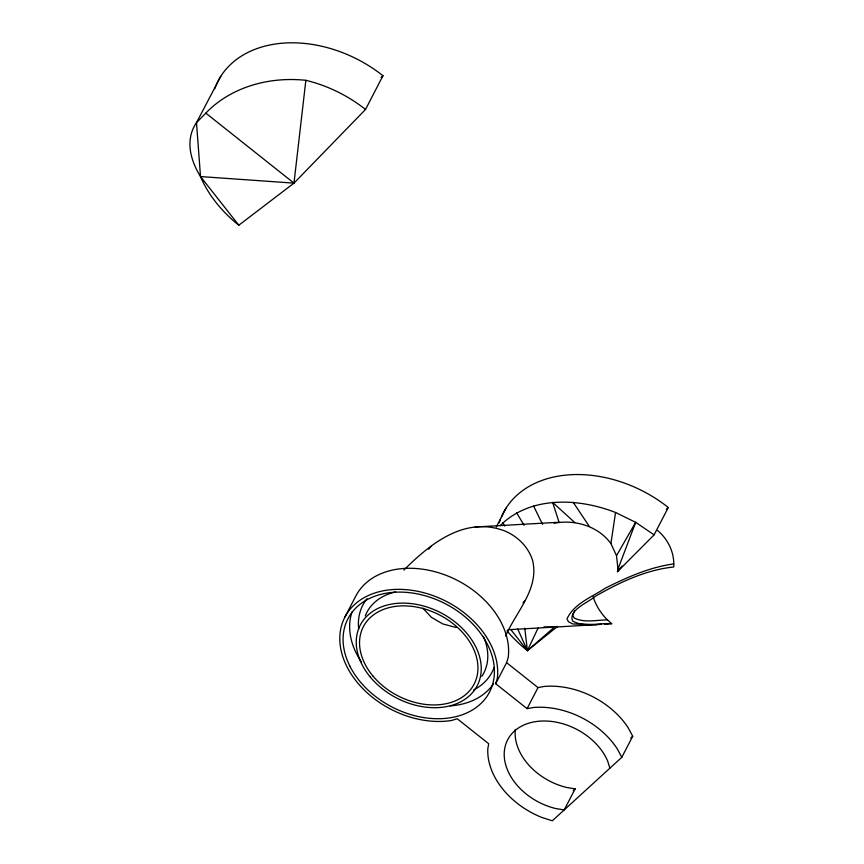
<?xml version="1.0" encoding="UTF-8"?>
<svg xmlns="http://www.w3.org/2000/svg" width="864" height="864" viewBox="0 0 864 864"><rect width="100%" height="100%" fill="white"/><g stroke="black" fill="none" stroke-linecap="round" stroke-linejoin="round"><path stroke-width="1.3" d="M220.806 76.259L196.495 122.656A117.666 65.005 23.7 0 0 200.513 176.569L238.82 225.212L293.976 183.136L305.856 80.32A114.383 83.387 27.4 0 1 365.515 109.458L382.979 75.751A114.383 83.387 27.4 0 0 214.736 88.711M501.422 516.92A114.383 83.387 27.4 0 1 668.293 507.492L654.102 534.87L617.479 571.666L617.987 569.063L616.496 555.682L610.924 543.596L615.535 512.492C578.599 497.988 530.086 495.688 500.126 525.668M621.799 757.307L617.08 748.537A73.656 53.698 27.4 0 0 533.12 707.53L527.083 708.653L495.677 683.716L497.308 678.456A83.192 60.642 27.4 0 0 412.819 590.436A83.192 60.642 27.4 0 0 342.241 654.923A83.192 60.642 27.4 0 0 451.235 720.544L457.283 718.794L488.689 743.731L487.793 748.948A73.656 53.698 27.4 0 0 541.696 817.409L552.301 820.8L621.799 757.307L632.718 736.247L627.998 727.466A73.656 53.698 27.4 0 0 544.039 686.459L538.002 687.582L506.596 662.656L508.226 657.385A83.192 60.642 27.4 0 0 447.692 575.964A83.192 60.642 27.4 0 0 355.806 596.052L344.887 617.123M617.987 569.063L635.688 522.331L615.535 512.492M574.56 610.978L572.778 615.222L574.16 617.998C584.204 623.052 596.624 620.05 607.5 619.844M507.028 630.893A114.383 83.387 27.4 0 0 527.407 650.635L538.121 627.966M505.602 636.044C515.938 611.863 539.546 588.87 532.58 560.423C528.401 547.052 518.108 536.814 505.44 531.209C465.307 515.516 430.747 543.272 403.866 570.089M496.249 527.051L506.12 508M495.677 683.716L506.596 662.656M527.083 708.653L538.002 687.582M515.344 729.443A56.322 41.062 27.4 0 0 566.762 787.504L575.143 788.843L564.224 809.914L555.844 808.574A56.322 41.062 27.4 0 1 504.457 758.592A56.322 41.062 27.4 0 1 545.594 721.008A56.322 41.062 27.4 0 1 607.716 761.173L609.876 768.193M616.496 555.682L635.688 522.331L654.102 534.87M622.177 565.942L617.479 571.666M428.609 549.256L431.168 546.318M523.022 602.716L524.718 600.761M305.856 80.32A117.666 97.157 10.9 0 0 205.816 113.13L196.495 122.656L200.513 176.569L293.976 183.136L365.515 109.458M381.067 77.501L382.979 75.751M666.371 509.242L668.293 507.492M573.156 790.657L575.143 788.843M630.731 738.061L632.718 736.247M517.741 628.97L527.407 650.635L554.461 627.102L557.474 626.486L527.407 650.635L510.754 629.489M557.474 626.486L556.276 627.005L601.16 624.348M554.148 523.26C574.819 519.188 598.266 526.111 610.924 543.596M593.179 596.722A56.322 41.062 27.4 0 0 605.956 618.419L611.658 623.689L604.033 623.808M673.704 563.922C649.501 567.227 626.962 577.336 605.275 588.2C591.948 597.089 574.052 603.493 567.011 618.862L568.48 621.81L572.821 623.97L596.711 624.715M604.606 624.121L608.062 623.894M475.135 526.997L559.051 522.256L552.647 502.394L574.819 522.59M507.838 629.737L554.461 627.102L543.942 626.886M611.658 623.689C598.957 622.782 584.172 627.61 572.594 621.022C567.95 609.833 588.87 602.294 595.091 596.419C619.38 582.53 645.548 569.927 673.715 566.989C674.687 552.992 668.272 539.471 657.612 530.485M456.17 627.502L442.746 623.916L431.374 617.306L422.831 608.105M205.816 113.13L293.976 183.136M573.21 502.33L589.356 526.468M502.589 522.752L504.792 526.079M516.64 512.806L524.07 525.28M533.542 505.926L542.56 524.351M524.772 628.171L527.407 650.635M499.252 522.85A114.383 83.387 27.4 0 1 500.483 519.264M238.82 225.212A114.383 83.387 27.4 0 1 200.513 176.569M493.484 683.802A79.726 58.115 27.4 0 1 450.317 705.877M361.346 661.9A79.726 58.115 27.4 0 1 352.026 611.906M494.132 667.429A72.792 53.06 27.4 0 1 473.72 689.926M358.679 629.024A72.792 53.06 27.4 0 1 366.995 598.687M483.419 636.509A65.858 48.006 27.4 0 1 481.853 676.318M365.278 615.881A65.858 48.006 27.4 0 1 395.593 591.948M372.924 676.015A62.392 45.479 27.4 0 0 474.131 684.115A62.392 45.479 27.4 0 0 409.18 606.085A62.392 45.479 27.4 0 0 372.924 676.015M349.78 665.95A79.726 58.115 27.4 0 0 480.19 704.203A79.726 58.115 27.4 0 0 426.254 596.074A79.726 58.115 27.4 0 0 349.78 665.95M370.375 677.16A65.858 48.006 27.4 0 0 477.209 685.714A65.858 48.006 27.4 0 0 408.64 603.342A65.858 48.006 27.4 0 0 370.375 677.16"/></g></svg>
